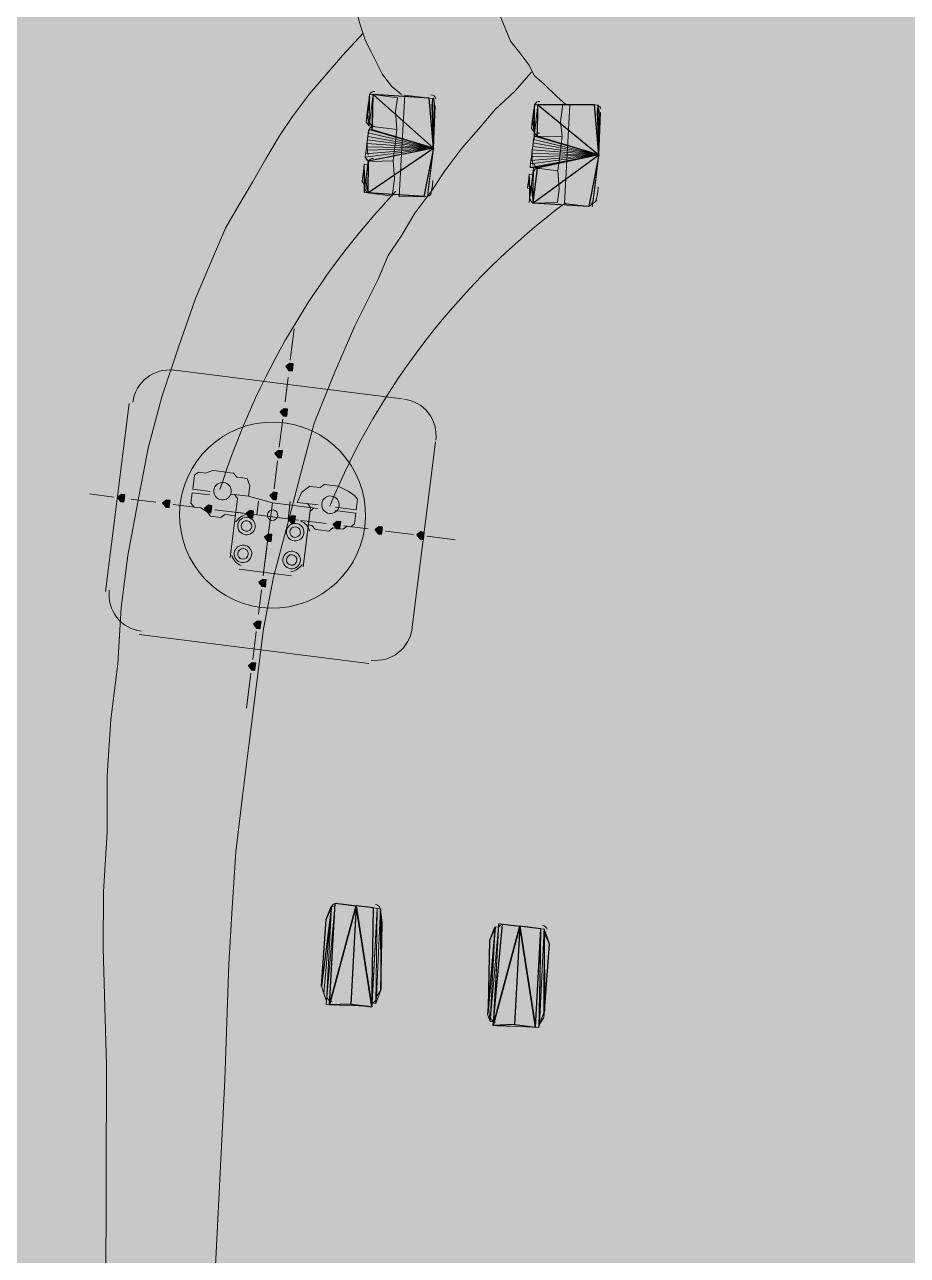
# Model space of a CAD drawing. Header units: metres. Extents: x -4 to 509425, y 7549 to 4732445.
# Drawn here: x 476042.566 to 476044.696, y 4719721.135 to 4719724.105 of the extents above; entities that cross this region are included whole.
import ezdxf

# ---------------------------------------------------------------- set-up
doc = ezdxf.new("R2010")
doc.units = ezdxf.units.M
doc.header["$LTSCALE"] = 0.01
doc.header["$MEASUREMENT"] = 0
doc.layers.get('0').update_dxf_attribs({"lineweight": 0})
doc.layers.add('_SUBESTACIÓN', color=1, linetype='Continuous')
doc.layers.add('SUBESTACION LA VID', color=253, linetype='Continuous')

# ---------------------------------------------------------------- blocks, each defined once
blk = doc.blocks.new('A$Cfff6051d')
at = {"layer": 'SUBESTACION LA VID', "transparency": 33554687}
h = blk.add_hatch(color=256, dxfattribs=at)
h.dxf.hatch_style = 2
h.paths.add_polyline_path([(476043.213, 4719723.278), (476043.2141, 4719723.2864), (476043.2057, 4719723.2874), (476043.1962, 4719723.2801), (476043.2036, 4719723.2706), (476043.212, 4719723.2696)])
h = blk.add_hatch(color=256, dxfattribs=at)
h.dxf.hatch_style = 2
h.paths.add_polyline_path([(476043.1994, 4719723.1688), (476043.2004, 4719723.1772), (476043.192, 4719723.1782), (476043.1826, 4719723.1709), (476043.1899, 4719723.1614), (476043.1983, 4719723.1604)])
h = blk.add_hatch(color=256, dxfattribs=at)
h.dxf.hatch_style = 2
h.paths.add_polyline_path([(476043.1867, 4719723.068), (476043.1878, 4719723.0764), (476043.1794, 4719723.0774), (476043.1699, 4719723.0701), (476043.1773, 4719723.0606), (476043.1857, 4719723.0596)])
h = blk.add_hatch(color=256, dxfattribs=at)
h.dxf.hatch_style = 2
h.paths.add_polyline_path([(476042.8065, 4719722.962), (476042.8076, 4719722.9704), (476042.7992, 4719722.9715), (476042.7897, 4719722.9641), (476042.7971, 4719722.9547), (476042.8055, 4719722.9536)])
h = blk.add_hatch(color=256, dxfattribs=at)
h.dxf.hatch_style = 2
h.paths.add_polyline_path([(476043.1741, 4719722.9672), (476043.1751, 4719722.9756), (476043.1667, 4719722.9766), (476043.1573, 4719722.9693), (476043.1646, 4719722.9598), (476043.173, 4719722.9588)])
h = blk.add_hatch(color=256, dxfattribs=at)
h.dxf.hatch_style = 2
h.paths.add_polyline_path([(476042.9158, 4719722.9484), (476042.9168, 4719722.9568), (476042.9084, 4719722.9578), (476042.8989, 4719722.9505), (476042.9063, 4719722.941), (476042.9147, 4719722.9399)])
h = blk.add_hatch(color=256, dxfattribs=at)
h.dxf.hatch_style = 2
h.paths.add_polyline_path([(476043.0166, 4719722.9357), (476043.0176, 4719722.9441), (476043.0092, 4719722.9452), (476042.9998, 4719722.9378), (476043.0071, 4719722.9284), (476043.0155, 4719722.9273)])
h = blk.add_hatch(color=256, dxfattribs=at)
h.dxf.hatch_style = 2
h.paths.add_polyline_path([(476043.1174, 4719722.9231), (476043.1184, 4719722.9315), (476043.11, 4719722.9325), (476043.1006, 4719722.9252), (476043.1079, 4719722.9157), (476043.1163, 4719722.9147)])
h = blk.add_hatch(color=256, dxfattribs=at)
h.dxf.hatch_style = 2
h.paths.add_polyline_path([(476043.2182, 4719722.9104), (476043.2192, 4719722.9188), (476043.2108, 4719722.9199), (476043.2014, 4719722.9125), (476043.2087, 4719722.9031), (476043.2171, 4719722.902)])
h = blk.add_hatch(color=256, dxfattribs=at)
h.dxf.hatch_style = 2
h.paths.add_polyline_path([(476043.3274, 4719722.8967), (476043.3284, 4719722.9051), (476043.32, 4719722.9062), (476043.3106, 4719722.8989), (476043.3179, 4719722.8894), (476043.3263, 4719722.8883)])
h = blk.add_hatch(color=256, dxfattribs=at)
h.dxf.hatch_style = 2
h.paths.add_polyline_path([(476043.4282, 4719722.8841), (476043.4292, 4719722.8925), (476043.4208, 4719722.8936), (476043.4114, 4719722.8862), (476043.4187, 4719722.8768), (476043.4271, 4719722.8757)])
h = blk.add_hatch(color=256, dxfattribs=at)
h.dxf.hatch_style = 2
h.paths.add_polyline_path([(476043.529, 4719722.8715), (476043.53, 4719722.8799), (476043.5216, 4719722.8809), (476043.5122, 4719722.8736), (476043.5195, 4719722.8641), (476043.5279, 4719722.8631)])
h = blk.add_hatch(color=256, dxfattribs=at)
h.dxf.hatch_style = 2
h.paths.add_polyline_path([(476043.1614, 4719722.8664), (476043.1625, 4719722.8748), (476043.1541, 4719722.8758), (476043.1446, 4719722.8685), (476043.152, 4719722.859), (476043.1604, 4719722.858)])
h = blk.add_hatch(color=256, dxfattribs=at)
h.dxf.hatch_style = 2
h.paths.add_polyline_path([(476043.1477, 4719722.7572), (476043.1488, 4719722.7656), (476043.1404, 4719722.7666), (476043.1309, 4719722.7593), (476043.1383, 4719722.7498), (476043.1467, 4719722.7487)])
h = blk.add_hatch(color=256, dxfattribs=at)
h.dxf.hatch_style = 2
h.paths.add_polyline_path([(476043.1351, 4719722.6563), (476043.1362, 4719722.6647), (476043.1278, 4719722.6658), (476043.1183, 4719722.6585), (476043.1257, 4719722.649), (476043.1341, 4719722.6479)])
h = blk.add_hatch(color=256, dxfattribs=at)
h.dxf.hatch_style = 2
h.paths.add_polyline_path([(476043.1225, 4719722.5555), (476043.1235, 4719722.5639), (476043.1151, 4719722.565), (476043.1057, 4719722.5576), (476043.113, 4719722.5482), (476043.1214, 4719722.5471)])
at = {"layer": 'SUBESTACION LA VID', "lineweight": 0}
for p, q in [((476043.3981, 4719723.9374), (476043.397, 4719723.8607)), ((476043.397, 4719723.929), (476043.397, 4719723.8607)), ((476043.5524, 4719723.8071), (476043.3939, 4719723.8355)), ((476043.5524, 4719723.8071), (476043.3939, 4719723.8355)), ((476043.5524, 4719723.8071), (476043.3949, 4719723.8439)), ((476043.5524, 4719723.8071), (476043.3949, 4719723.8439)), ((476043.5524, 4719723.8071), (476043.3949, 4719723.8439)), ((476043.5524, 4719723.8071), (476043.396, 4719723.8523)), ((476043.5524, 4719723.8071), (476043.396, 4719723.8523)), ((476043.5524, 4719723.8071), (476043.396, 4719723.8523)), ((476043.5524, 4719723.8071), (476043.396, 4719723.8523)), ((476043.5524, 4719723.8071), (476043.396, 4719723.8523)), ((476043.5524, 4719723.8071), (476043.4044, 4719723.8513)), ((476043.5524, 4719723.8071), (476043.3875, 4719723.7851)), ((476043.5524, 4719723.8071), (476043.3875, 4719723.7851)), ((476043.5524, 4719723.8071), (476043.3875, 4719723.7851)), ((476043.5524, 4719723.8071), (476043.3875, 4719723.7851)), ((476043.5524, 4719723.8071), (476043.3886, 4719723.7935)), ((476043.5524, 4719723.8071), (476043.3886, 4719723.7935)), ((476043.5524, 4719723.8071), (476043.3896, 4719723.8019)), ((476043.5524, 4719723.8071), (476043.3896, 4719723.8019)), ((476043.3907, 4719723.8103), (476043.3918, 4719723.8187)), ((476043.3907, 4719723.8103), (476043.5524, 4719723.8071)), ((476043.3907, 4719723.8103), (476043.5524, 4719723.8071)), ((476043.3918, 4719723.8187), (476043.5524, 4719723.8071)), ((476043.3918, 4719723.8187), (476043.3918, 4719723.8187)), ((476043.5524, 4719723.8071), (476043.3928, 4719723.8271)), ((476043.3928, 4719723.8271), (476043.5524, 4719723.8071)), ((476043.7908, 4719723.8028), (476043.7897, 4719723.7944)), ((476043.9514, 4719723.7912), (476043.7908, 4719723.8028)), ((476043.7908, 4719723.8028), (476043.9514, 4719723.7912)), ((476043.7908, 4719723.8028), (476043.9514, 4719723.7912)), ((476043.9514, 4719723.7912), (476043.7918, 4719723.8112)), ((476043.9514, 4719723.7912), (476043.7929, 4719723.8196)), ((476043.9514, 4719723.7912), (476043.7929, 4719723.8196)), ((476043.9514, 4719723.7912), (476043.7939, 4719723.828)), ((476043.9514, 4719723.7912), (476043.7939, 4719723.828)), ((476043.9514, 4719723.7912), (476043.7939, 4719723.828)), ((476043.9514, 4719723.7912), (476043.7939, 4719723.828)), ((476043.9514, 4719723.7912), (476043.7855, 4719723.7608)), ((476043.9514, 4719723.7912), (476043.7855, 4719723.7608)), ((476043.9514, 4719723.7912), (476043.7866, 4719723.7692)), ((476043.9514, 4719723.7912), (476043.7866, 4719723.7692)), ((476043.9514, 4719723.7912), (476043.7876, 4719723.7776)), ((476043.9514, 4719723.7912), (476043.7876, 4719723.7776)), ((476043.7887, 4719723.786), (476043.7897, 4719723.7944)), ((476043.9514, 4719723.7912), (476043.7887, 4719723.786)), ((476043.7887, 4719723.786), (476043.9514, 4719723.7912)), ((476043.7897, 4719723.7944), (476043.9514, 4719723.7912)), ((476043.9514, 4719723.7912), (476043.7939, 4719723.7598)), ((476043.9514, 4719723.7912), (476043.7939, 4719723.7598)), ((476043.9514, 4719723.7912), (476043.7939, 4719723.7598)), ((476043.9514, 4719723.7912), (476043.7939, 4719723.7598)), ((476043.3812, 4719723.7347), (476043.3823, 4719723.7431)), ((476043.7844, 4719723.6841), (476043.7929, 4719723.7514)), ((476043.306, 4719721.9779), (476043.2934, 4719721.9454)), ((476043.3659, 4719721.979), (476043.3017, 4719721.7396)), ((476043.3659, 4719721.979), (476043.4036, 4719721.7353)), ((476043.4247, 4719721.9716), (476043.4289, 4719721.9369)), ((476043.7008, 4719721.9284), (476043.6882, 4719721.8959)), ((476043.7607, 4719721.9295), (476043.6966, 4719721.6901)), ((476043.7607, 4719721.9295), (476043.7984, 4719721.6858)), ((476043.8195, 4719721.9221), (476043.8321, 4719721.8864))]:
    blk.add_line(p, q, dxfattribs=at)
at = {"layer": 'SUBESTACION LA VID', "lineweight": 15}
for p, q in [((476043.2068, 4719723.2958), (476043.2162, 4719723.3714)), ((476042.9222, 4719723.2718), (476043.4766, 4719723.2023)), ((476043.1941, 4719723.195), (476043.2015, 4719723.2538)), ((476042.8182, 4719723.191), (476042.7613, 4719722.7373)), ((476043.1804, 4719723.0858), (476043.1888, 4719723.153)), ((476043.5574, 4719723.0983), (476043.5005, 4719722.6447)), ((476043.1678, 4719722.985), (476043.1762, 4719723.0522)), ((476042.7225, 4719722.9726), (476042.7813, 4719722.9652)), ((476043.1058, 4719722.9672), (476043.0638, 4719722.9724)), ((476042.8233, 4719722.9599), (476042.8821, 4719722.9526)), ((476042.9242, 4719722.9473), (476042.983, 4719722.9399)), ((476043.1636, 4719722.9514), (476043.1058, 4719722.9672)), ((476043.13, 4719722.9556), (476043.1258, 4719722.922)), ((476043.1551, 4719722.8842), (476043.1636, 4719722.9514)), ((476043.1636, 4719722.9514), (476043.2728, 4719722.9377)), ((476043.2066, 4719722.9545), (476043.2014, 4719722.9125)), ((476043.025, 4719722.9347), (476043.0922, 4719722.9262)), ((476043.0754, 4719722.9283), (476043.2266, 4719722.9094)), ((476043.1258, 4719722.922), (476043.193, 4719722.9136)), ((476043.1594, 4719722.9178), (476043.1415, 4719722.775)), ((476043.235, 4719722.9083), (476043.2938, 4719722.901)), ((476043.3358, 4719722.8957), (476043.3946, 4719722.8883)), ((476043.4366, 4719722.8831), (476043.5038, 4719722.8746)), ((476043.5374, 4719722.8704), (476043.6046, 4719722.862)), ((476043.1425, 4719722.7834), (476043.1499, 4719722.8422)), ((476043.0837, 4719722.7908), (476043.2097, 4719722.775)), ((476043.1299, 4719722.6826), (476043.1372, 4719722.7414)), ((476042.8421, 4719722.6334), (476043.3965, 4719722.5638)), ((476043.1162, 4719722.5734), (476043.1246, 4719722.6406)), ((476043.1014, 4719722.4558), (476043.112, 4719722.5398)), ((476043.4079, 4719721.9737), (476043.3155, 4719721.9853)), ((476043.3532, 4719721.7416), (476043.3659, 4719721.979)), ((476043.8111, 4719721.9231), (476043.7187, 4719721.9347)), ((476043.748, 4719721.6921), (476043.7607, 4719721.9295)), ((476043.3017, 4719721.7396), (476043.3952, 4719721.7364)), ((476043.705, 4719721.689), (476043.7984, 4719721.6858))]:
    blk.add_line(p, q, dxfattribs=at)
for points in [[(476043.3187, 4719725.0053), (476043.3271, 4719724.936), (476043.3354, 4719724.8667), (476043.3354, 4719724.7985), (476043.3343, 4719724.7218), (476043.3248, 4719724.5779), (476043.3237, 4719724.433), (476043.3321, 4719724.3637), (476043.3321, 4719724.2955), (476043.3404, 4719724.2262), (476043.3583, 4719724.1642), (476043.3761, 4719724.1022), (476043.3887, 4719724.0665), (476043.4023, 4719724.0392), (476043.416, 4719724.0119), (476043.4296, 4719723.9846), (476043.4517, 4719723.9562), (476043.4748, 4719723.9363)], [(476043.5287, 4719724.979), (476043.5465, 4719724.917), (476043.5633, 4719724.8467), (476043.579, 4719724.7679), (476043.5874, 4719724.6986), (476043.6115, 4719724.5505), (476043.6356, 4719724.4025), (476043.6429, 4719724.3248), (476043.6681, 4719724.2533), (476043.6859, 4719724.1914), (476043.7121, 4719724.1284), (476043.7384, 4719724.0653), (476043.7604, 4719724.037), (476043.7825, 4719724.0086), (476043.7961, 4719723.9813), (476043.8192, 4719723.9614), (476043.8496, 4719723.9319), (476043.8727, 4719723.912)], [(476042.7617, 4719721.0393), (476042.763, 4719721.5938), (476042.7557, 4719721.8763), (476042.7558, 4719722.0128), (476042.7653, 4719722.1566), (476042.7653, 4719722.2931), (476042.7738, 4719722.4286), (476042.7906, 4719722.563), (476042.7991, 4719722.6985), (476042.8149, 4719722.8245), (476042.8401, 4719722.9578), (476042.8643, 4719723.0828), (476042.8969, 4719723.2067), (476042.9379, 4719723.3295), (476042.9779, 4719723.444), (476043.0262, 4719723.5574), (476043.0504, 4719723.6141), (476043.083, 4719723.6697), (476043.1155, 4719723.7253), (476043.1481, 4719723.781), (476043.1807, 4719723.8366), (476043.2122, 4719723.8839), (476043.2532, 4719723.9385), (476043.2931, 4719723.9847), (476043.333, 4719724.0308), (476043.3824, 4719724.0844)], [(476043.0211, 4719720.9983), (476043.0486, 4719721.558), (476043.0582, 4719721.8384), (476043.0666, 4719721.9738), (476043.0751, 4719722.1093), (476043.0919, 4719722.2437), (476043.1088, 4719722.3781), (476043.1256, 4719722.5125), (476043.1425, 4719722.6469), (476043.1667, 4719722.7718), (476043.1993, 4719722.8957), (476043.2318, 4719723.0196), (476043.2644, 4719723.1435), (476043.3138, 4719723.2653), (476043.3622, 4719723.3787), (476043.4189, 4719723.4911), (476043.4431, 4719723.5478), (476043.4746, 4719723.595), (476043.5072, 4719723.6506), (476043.5482, 4719723.7052), (476043.5797, 4719723.7525), (476043.6207, 4719723.8071), (476043.6606, 4719723.8533), (476043.7005, 4719723.8994), (476043.7488, 4719723.9446), (476043.7888, 4719723.9908)], [(476043.4065, 4719723.9363), (476043.542, 4719723.9279), (476043.5504, 4719723.9268), (476043.5493, 4719723.9184), (476043.5483, 4719723.91), (476043.5567, 4719723.9089), (476043.5556, 4719723.9005), (476043.5545, 4719723.8921), (476043.5524, 4719723.8071), (476043.3918, 4719723.8187), (476043.3928, 4719723.8271), (476043.3939, 4719723.8355), (476043.3949, 4719723.8439), (476043.396, 4719723.8523), (476043.4044, 4719723.8513), (476043.4054, 4719723.8597), (476043.397, 4719723.8607), (476043.3897, 4719723.8702), (476043.3907, 4719723.8786), (476043.3918, 4719723.887), (476043.3928, 4719723.8954), (476043.3939, 4719723.9038), (476043.3949, 4719723.9122), (476043.396, 4719723.9206), (476043.397, 4719723.929), (476043.3981, 4719723.9374), (476043.4065, 4719723.9363)], [(476043.4054, 4719723.8597), (476043.4642, 4719723.8523), (476043.4611, 4719723.8953), (476043.4653, 4719723.9289), (476043.4065, 4719723.9363)], [(476043.5293, 4719723.6905), (476043.4694, 4719723.6895), (476043.4758, 4719723.8082), (476043.4832, 4719723.9352), (476043.542, 4719723.9279)], [(476043.5545, 4719723.8921), (476043.5524, 4719723.8071), (476043.5429, 4719723.7315)], [(476043.8045, 4719723.912), (476043.941, 4719723.912), (476043.9494, 4719723.9109), (476043.9483, 4719723.9025), (476043.9473, 4719723.8941), (476043.9557, 4719723.8931), (476043.9546, 4719723.8847), (476043.9536, 4719723.8763), (476043.9525, 4719723.8679), (476043.9514, 4719723.7912), (476043.7897, 4719723.7944), (476043.7908, 4719723.8028), (476043.7918, 4719723.8112), (476043.7929, 4719723.8196), (476043.7939, 4719723.828), (476043.795, 4719723.8364), (476043.8034, 4719723.8354), (476043.795, 4719723.8364), (476043.796, 4719723.8448), (476043.7887, 4719723.8543), (476043.7898, 4719723.8627), (476043.7908, 4719723.8711), (476043.7919, 4719723.8795), (476043.7929, 4719723.8879), (476043.794, 4719723.8963), (476043.795, 4719723.9047), (476043.7961, 4719723.9131), (476043.8045, 4719723.912)], [(476043.8034, 4719723.8354), (476043.8632, 4719723.8364), (476043.8591, 4719723.871), (476043.8643, 4719723.913), (476043.8045, 4719723.912)], [(476043.9272, 4719723.6662), (476043.8684, 4719723.6736), (476043.8748, 4719723.7923), (476043.8811, 4719723.9109), (476043.941, 4719723.912)], [(476043.9525, 4719723.8679), (476043.9514, 4719723.7912), (476043.9409, 4719723.7072)], [(476043.4033, 4719723.7746), (476043.4547, 4719723.7767), (476043.459, 4719723.8103), (476043.4642, 4719723.8523), (476043.4054, 4719723.8597)], [(476043.8023, 4719723.7587), (476043.8527, 4719723.7524), (476043.858, 4719723.7944), (476043.8632, 4719723.8364), (476043.8034, 4719723.8354)], [(476043.3938, 4719723.699), (476043.5293, 4719723.6905), (476043.5377, 4719723.6895), (476043.5387, 4719723.6979), (476043.5398, 4719723.7063), (476043.5408, 4719723.7147), (476043.5419, 4719723.7231), (476043.5524, 4719723.8071), (476043.3918, 4719723.8187), (476043.3907, 4719723.8103), (476043.3896, 4719723.8019), (476043.3886, 4719723.7935), (476043.3875, 4719723.7851), (476043.3949, 4719723.7756), (476043.3938, 4719723.7672), (476043.3854, 4719723.7683), (476043.3844, 4719723.7599), (476043.3833, 4719723.7515), (476043.3823, 4719723.7431), (476043.3812, 4719723.7347), (476043.3802, 4719723.7263), (476043.3875, 4719723.7168), (476043.3865, 4719723.7084), (476043.3854, 4719723.7), (476043.3938, 4719723.699)], [(476043.3938, 4719723.699), (476043.4526, 4719723.6916), (476043.4579, 4719723.7336), (476043.4547, 4719723.7767), (476043.4033, 4719723.7746)], [(476043.7918, 4719723.6747), (476043.9272, 4719723.6662), (476043.9367, 4719723.6736), (476043.9378, 4719723.682), (476043.9388, 4719723.6904), (476043.9399, 4719723.6988), (476043.9409, 4719723.7072), (476043.9514, 4719723.7912), (476043.7897, 4719723.7944), (476043.7887, 4719723.786), (476043.7876, 4719723.7776), (476043.7866, 4719723.7692), (476043.7855, 4719723.7608), (476043.7939, 4719723.7598), (476043.8023, 4719723.7587), (476043.7939, 4719723.7598), (476043.7929, 4719723.7514), (476043.7918, 4719723.743), (476043.7834, 4719723.744), (476043.7824, 4719723.7356), (476043.7813, 4719723.7272), (476043.7802, 4719723.7188), (476043.7792, 4719723.7104), (476043.7876, 4719723.7093), (476043.7865, 4719723.7009), (476043.7855, 4719723.6925), (476043.7844, 4719723.6841), (476043.7918, 4719723.6747)], [(476043.7918, 4719723.6747), (476043.8516, 4719723.6757), (476043.8559, 4719723.7093), (476043.8527, 4719723.7524), (476043.8023, 4719723.7587)], [(476043.0134, 4719722.9788), (476042.9714, 4719722.984), (476042.9756, 4719723.0176), (476042.9851, 4719723.025), (476043.0019, 4719723.0229), (476043.0197, 4719723.0292), (476043.0281, 4719723.0281), (476043.0533, 4719723.025), (476043.0617, 4719723.0239), (476043.0701, 4719723.0228), (476043.0775, 4719723.0134), (476043.0859, 4719723.0123), (476043.1027, 4719723.0102), (476043.109, 4719722.9924), (476043.1058, 4719722.9672), (476043.0638, 4719722.9724)], [(476043.0124, 4719722.9704), (476042.9704, 4719722.9756), (476042.9672, 4719722.9504), (476042.9746, 4719722.941), (476042.9914, 4719722.9389), (476043.0071, 4719722.9284), (476043.0144, 4719722.9189), (476043.0396, 4719722.9158), (476043.0491, 4719722.9231), (476043.0575, 4719722.922), (476043.0659, 4719722.921), (476043.0743, 4719722.9199)], [(476043.0722, 4719722.9714), (476043.0796, 4719722.9619), (476043.0617, 4719722.8191)], [(476043.3158, 4719722.9409), (476043.3662, 4719722.9345), (476043.3694, 4719722.9597), (476043.362, 4719722.9692), (476043.3463, 4719722.9797), (476043.3221, 4719722.9913), (476043.2885, 4719722.9955), (476043.2791, 4719722.9881), (476043.2623, 4719722.9902), (476043.2539, 4719722.9913), (476043.2444, 4719722.9839), (476043.235, 4719722.9766), (476043.2234, 4719722.9524), (476043.2738, 4719722.9461)], [(476043.2486, 4719722.9493), (476043.256, 4719722.9398), (476043.2381, 4719722.797)], [(476043.2644, 4719722.9388), (476043.2549, 4719722.9314), (476043.2381, 4719722.797)], [(476043.3148, 4719722.9325), (476043.3652, 4719722.9261), (476043.362, 4719722.9009), (476043.3526, 4719722.8936), (476043.3442, 4719722.8946), (476043.3347, 4719722.8873), (476043.3095, 4719722.8905), (476043.3001, 4719722.8831), (476043.2749, 4719722.8863), (476043.2665, 4719722.8873), (476043.2591, 4719722.8968), (476043.2507, 4719722.8978)], [(476043.3532, 4719721.7416), (476043.3017, 4719721.7396), (476043.2933, 4719721.7406), (476043.2944, 4719721.749), (476043.2881, 4719721.7669), (476043.2818, 4719721.7847), (476043.2934, 4719721.9454), (476043.305, 4719721.9695), (476043.306, 4719721.9779), (476043.3144, 4719721.9769), (476043.3155, 4719721.9853), (476043.3659, 4719721.979), (476043.3532, 4719721.7416)], [(476043.305, 4719721.9695), (476043.2934, 4719721.9454), (476043.2818, 4719721.7847), (476043.2944, 4719721.749)], [(476043.3532, 4719721.7416), (476043.3952, 4719721.7364), (476043.4036, 4719721.7353), (476043.4047, 4719721.7437), (476043.4131, 4719721.7427), (476043.4152, 4719721.7595), (476043.4257, 4719721.7752), (476043.4289, 4719721.9369), (476043.4236, 4719721.9632), (476043.4247, 4719721.9716), (476043.4163, 4719721.9726), (476043.4079, 4719721.9737), (476043.3659, 4719721.979), (476043.3532, 4719721.7416)], [(476043.4131, 4719721.7427), (476043.4257, 4719721.7752), (476043.4289, 4719721.9369), (476043.4236, 4719721.9632)], [(476043.748, 4719721.6921), (476043.705, 4719721.689), (476043.6966, 4719721.6901), (476043.6976, 4719721.6985), (476043.6892, 4719721.6995), (476043.6829, 4719721.7174), (476043.685, 4719721.7342), (476043.6882, 4719721.8959), (476043.6998, 4719721.92), (476043.7008, 4719721.9284), (476043.7092, 4719721.9274), (476043.7103, 4719721.9358), (476043.7187, 4719721.9347), (476043.7607, 4719721.9295), (476043.748, 4719721.6921)], [(476043.6998, 4719721.92), (476043.6882, 4719721.8959), (476043.685, 4719721.7342), (476043.6892, 4719721.6995)], [(476043.748, 4719721.6921), (476043.7984, 4719721.6858), (476043.8068, 4719721.6848), (476043.8079, 4719721.6932), (476043.8184, 4719721.7089), (476043.8205, 4719721.7257), (476043.8321, 4719721.8864), (476043.8184, 4719721.9137), (476043.8195, 4719721.9221), (476043.8111, 4719721.9231), (476043.7607, 4719721.9295), (476043.748, 4719721.6921)], [(476043.8079, 4719721.6932), (476043.8205, 4719721.7257), (476043.8321, 4719721.8864), (476043.8184, 4719721.9137)]]:
    blk.add_lwpolyline(points, dxfattribs=at)
at = {"layer": 'SUBESTACION LA VID', "lineweight": 0}
for points in [[(476043.396, 4719723.9206), (476043.3897, 4719723.8702), (476043.396, 4719723.9206), (476043.3897, 4719723.8702)], [(476043.3897, 4719723.8702), (476043.396, 4719723.9206), (476043.3907, 4719723.8786), (476043.3949, 4719723.9122)], [(476043.397, 4719723.929), (476043.397, 4719723.8607), (476043.396, 4719723.9206)], [(476043.3981, 4719723.9374), (476043.397, 4719723.8607), (476043.3981, 4719723.9374), (476043.397, 4719723.8607), (476043.3981, 4719723.9374)], [(476043.4065, 4719723.9363), (476043.4054, 4719723.8597), (476043.4065, 4719723.9363), (476043.397, 4719723.8607), (476043.4065, 4719723.9363)], [(476043.4065, 4719723.9363), (476043.397, 4719723.8607), (476043.4065, 4719723.9363)], [(476043.397, 4719723.929), (476043.397, 4719723.8607), (476043.397, 4719723.929)], [(476043.397, 4719723.929), (476043.397, 4719723.8607), (476043.397, 4719723.929), (476043.397, 4719723.8607)], [(476043.4044, 4719723.8513), (476043.4065, 4719723.9363), (476043.4054, 4719723.8597)], [(476043.5524, 4719723.8071), (476043.5504, 4719723.9268), (476043.5524, 4719723.8071), (476043.5504, 4719723.9268), (476043.5524, 4719723.8071), (476043.542, 4719723.9279), (476043.5524, 4719723.8071)], [(476043.3949, 4719723.9122), (476043.3907, 4719723.8786), (476043.3949, 4719723.9122), (476043.3907, 4719723.8786)], [(476043.3907, 4719723.8786), (476043.3949, 4719723.9122), (476043.3918, 4719723.887)], [(476043.3939, 4719723.9038), (476043.3918, 4719723.887), (476043.3939, 4719723.9038)], [(476043.3918, 4719723.887), (476043.3939, 4719723.9038), (476043.3928, 4719723.8954)], [(476043.3939, 4719723.9038), (476043.3928, 4719723.8954), (476043.3939, 4719723.9038)], [(476043.5483, 4719723.91), (476043.5524, 4719723.8071), (476043.5493, 4719723.9184), (476043.5524, 4719723.8071), (476043.5493, 4719723.9184)], [(476043.5524, 4719723.8071), (476043.5556, 4719723.9005), (476043.5524, 4719723.8071), (476043.5556, 4719723.9005), (476043.5524, 4719723.8071), (476043.5567, 4719723.9089)], [(476043.5524, 4719723.8071), (476043.5545, 4719723.8921), (476043.5524, 4719723.8071), (476043.5545, 4719723.8921)], [(476043.796, 4719723.8448), (476043.795, 4719723.9047), (476043.7887, 4719723.8543), (476043.795, 4719723.9047)], [(476043.794, 4719723.8963), (476043.7887, 4719723.8543), (476043.794, 4719723.8963), (476043.7887, 4719723.8543)], [(476043.7887, 4719723.8543), (476043.794, 4719723.8963), (476043.7898, 4719723.8627), (476043.794, 4719723.8963)], [(476043.7961, 4719723.9131), (476043.795, 4719723.8364), (476043.7961, 4719723.9131), (476043.795, 4719723.8364), (476043.7961, 4719723.9131)], [(476043.9514, 4719723.7912), (476043.795, 4719723.8364), (476043.7961, 4719723.9131)], [(476043.795, 4719723.8364), (476043.7961, 4719723.9131), (476043.796, 4719723.8448)], [(476043.7961, 4719723.9131), (476043.796, 4719723.8448), (476043.795, 4719723.9047)], [(476043.8045, 4719723.912), (476043.795, 4719723.8364), (476043.8045, 4719723.912), (476043.795, 4719723.8364), (476043.9514, 4719723.7912)], [(476043.7961, 4719723.9131), (476043.796, 4719723.8448), (476043.7961, 4719723.9131), (476043.796, 4719723.8448)], [(476043.8045, 4719723.912), (476043.8034, 4719723.8354), (476043.8045, 4719723.912)], [(476043.9514, 4719723.7912), (476043.8034, 4719723.8354), (476043.8045, 4719723.912), (476043.8034, 4719723.8354), (476043.8045, 4719723.912), (476043.8034, 4719723.8354), (476043.9514, 4719723.7912)], [(476043.9494, 4719723.9109), (476043.9514, 4719723.7912), (476043.941, 4719723.912), (476043.9514, 4719723.7912)], [(476043.9557, 4719723.8931), (476043.9514, 4719723.7912), (476043.9473, 4719723.8941)], [(476043.9514, 4719723.7912), (476043.9483, 4719723.9025), (476043.9514, 4719723.7912), (476043.9483, 4719723.9025), (476043.9514, 4719723.7912), (476043.9483, 4719723.9025)], [(476043.7929, 4719723.8879), (476043.7898, 4719723.8627), (476043.7929, 4719723.8879)], [(476043.7898, 4719723.8627), (476043.7929, 4719723.8879), (476043.7908, 4719723.8711)], [(476043.7919, 4719723.8795), (476043.7908, 4719723.8711), (476043.7919, 4719723.8795)], [(476043.7919, 4719723.8795), (476043.7908, 4719723.8711), (476043.7919, 4719723.8795)], [(476043.9525, 4719723.8679), (476043.9514, 4719723.7912), (476043.9536, 4719723.8763), (476043.9514, 4719723.7912), (476043.9536, 4719723.8763), (476043.9514, 4719723.7912), (476043.9546, 4719723.8847), (476043.9514, 4719723.7912), (476043.9546, 4719723.8847)], [(476043.5524, 4719723.8071), (476043.3949, 4719723.7756), (476043.3854, 4719723.7)], [(476043.5524, 4719723.8071), (476043.3949, 4719723.7756), (476043.3938, 4719723.699), (476043.3949, 4719723.7756), (476043.3938, 4719723.699), (476043.3949, 4719723.7756), (476043.5524, 4719723.8071)], [(476043.3938, 4719723.699), (476043.3949, 4719723.7756), (476043.3938, 4719723.699), (476043.3949, 4719723.7756), (476043.5524, 4719723.8071)], [(476043.5524, 4719723.8071), (476043.5387, 4719723.6979), (476043.5524, 4719723.8071), (476043.5377, 4719723.6895), (476043.5524, 4719723.8071), (476043.5377, 4719723.6895), (476043.5524, 4719723.8071), (476043.5293, 4719723.6905), (476043.5524, 4719723.8071)], [(476043.5524, 4719723.8071), (476043.5408, 4719723.7147), (476043.5524, 4719723.8071), (476043.5408, 4719723.7147), (476043.5524, 4719723.8071), (476043.5398, 4719723.7063), (476043.5524, 4719723.8071), (476043.5398, 4719723.7063)], [(476043.5524, 4719723.8071), (476043.5419, 4719723.7231), (476043.5524, 4719723.8071), (476043.5419, 4719723.7231)], [(476043.3854, 4719723.7), (476043.3949, 4719723.7756), (476043.3854, 4719723.7), (476043.3949, 4719723.7756), (476043.3854, 4719723.7)], [(476043.3938, 4719723.699), (476043.3949, 4719723.7756), (476043.3938, 4719723.699)], [(476043.8023, 4719723.7587), (476043.7918, 4719723.6747), (476043.7939, 4719723.7598), (476043.9514, 4719723.7912)], [(476043.9356, 4719723.6652), (476043.9514, 4719723.7912), (476043.9272, 4719723.6662)], [(476043.9514, 4719723.7912), (476043.9378, 4719723.682), (476043.9514, 4719723.7912), (476043.9367, 4719723.6736), (476043.9514, 4719723.7912), (476043.9367, 4719723.6736), (476043.9514, 4719723.7912), (476043.9367, 4719723.6736)], [(476043.9514, 4719723.7912), (476043.9409, 4719723.7072), (476043.9514, 4719723.7912), (476043.9399, 4719723.6988), (476043.9514, 4719723.7912), (476043.9399, 4719723.6988), (476043.9514, 4719723.7912), (476043.9388, 4719723.6904), (476043.9514, 4719723.7912), (476043.9388, 4719723.6904)], [(476043.3802, 4719723.7263), (476043.3833, 4719723.7515), (476043.3802, 4719723.7263)], [(476043.3833, 4719723.7515), (476043.3802, 4719723.7263), (476043.3823, 4719723.7431)], [(476043.3802, 4719723.7263), (476043.3823, 4719723.7431), (476043.3802, 4719723.7263)], [(476043.3875, 4719723.7168), (476043.3833, 4719723.7515), (476043.3875, 4719723.7168), (476043.3833, 4719723.7515)], [(476043.3854, 4719723.7683), (476043.3865, 4719723.7084), (476043.3844, 4719723.7599), (476043.3865, 4719723.7084)], [(476043.3875, 4719723.7168), (476043.3844, 4719723.7599), (476043.3875, 4719723.7168), (476043.3844, 4719723.7599)], [(476043.3938, 4719723.7672), (476043.3854, 4719723.7), (476043.3854, 4719723.7683), (476043.3854, 4719723.7)], [(476043.3854, 4719723.7), (476043.3854, 4719723.7683), (476043.3865, 4719723.7084)], [(476043.3854, 4719723.7), (476043.3938, 4719723.7672), (476043.3854, 4719723.7)], [(476043.7834, 4719723.744), (476043.7855, 4719723.6925), (476043.7824, 4719723.7356), (476043.7865, 4719723.7009)], [(476043.7918, 4719723.6747), (476043.7929, 4719723.7514), (476043.7918, 4719723.6747), (476043.7929, 4719723.7514), (476043.7834, 4719723.6757)], [(476043.7844, 4719723.6841), (476043.7834, 4719723.744), (476043.7844, 4719723.6841), (476043.7834, 4719723.744)], [(476043.7844, 4719723.6841), (476043.7929, 4719723.7514), (476043.7844, 4719723.6841)], [(476043.7844, 4719723.6841), (476043.7929, 4719723.7514), (476043.7844, 4719723.6841), (476043.7929, 4719723.7514)], [(476043.7844, 4719723.6841), (476043.7918, 4719723.743), (476043.7844, 4719723.6841)], [(476043.7918, 4719723.6747), (476043.7939, 4719723.7598), (476043.7918, 4719723.6747), (476043.7939, 4719723.7598), (476043.7918, 4719723.6747)], [(476043.7918, 4719723.6747), (476043.7929, 4719723.7514), (476043.7918, 4719723.6747), (476043.7929, 4719723.7514)], [(476043.7813, 4719723.7272), (476043.7792, 4719723.7104), (476043.7802, 4719723.7188)], [(476043.7792, 4719723.7104), (476043.7802, 4719723.7188), (476043.7792, 4719723.7104)], [(476043.7824, 4719723.7356), (476043.7865, 4719723.7009), (476043.7813, 4719723.7272)], [(476043.7876, 4719723.7093), (476043.7813, 4719723.7272), (476043.7876, 4719723.7093)], [(476043.7865, 4719723.7009), (476043.7824, 4719723.7356), (476043.7865, 4719723.7009), (476043.7824, 4719723.7356)], [(476043.3144, 4719721.9769), (476043.2944, 4719721.749), (476043.3144, 4719721.9769), (476043.2944, 4719721.749), (476043.306, 4719721.9779), (476043.2944, 4719721.749), (476043.306, 4719721.9779), (476043.2944, 4719721.749), (476043.306, 4719721.9779), (476043.2944, 4719721.749), (476043.306, 4719721.9779), (476043.2881, 4719721.7669), (476043.306, 4719721.9779), (476043.2818, 4719721.7847)], [(476043.3155, 4719721.9853), (476043.3017, 4719721.7396), (476043.3155, 4719721.9853), (476043.2933, 4719721.7406), (476043.3144, 4719721.9769), (476043.2933, 4719721.7406)], [(476043.4079, 4719721.9737), (476043.4036, 4719721.7353), (476043.4079, 4719721.9737), (476043.4036, 4719721.7353), (476043.4163, 4719721.9726), (476043.4036, 4719721.7353)], [(476043.4163, 4719721.9726), (476043.4047, 4719721.7437), (476043.4163, 4719721.9726), (476043.4131, 4719721.7427), (476043.4163, 4719721.9726), (476043.4131, 4719721.7427), (476043.4163, 4719721.9726), (476043.4131, 4719721.7427), (476043.4163, 4719721.9726), (476043.4131, 4719721.7427), (476043.4163, 4719721.9726)], [(476043.4247, 4719721.9716), (476043.4152, 4719721.7595), (476043.4247, 4719721.9716), (476043.4257, 4719721.7752)], [(476043.7187, 4719721.9347), (476043.6966, 4719721.6901), (476043.7103, 4719721.9358), (476043.6966, 4719721.6901), (476043.7103, 4719721.9358)], [(476043.7008, 4719721.9284), (476043.6829, 4719721.7174), (476043.7008, 4719721.9284), (476043.685, 4719721.7342)], [(476043.7008, 4719721.9284), (476043.6892, 4719721.6995), (476043.7008, 4719721.9284), (476043.6892, 4719721.6995)], [(476043.7092, 4719721.9274), (476043.6976, 4719721.6985), (476043.7092, 4719721.9274), (476043.6892, 4719721.6995), (476043.7092, 4719721.9274), (476043.6892, 4719721.6995), (476043.7092, 4719721.9274), (476043.6892, 4719721.6995), (476043.7092, 4719721.9274)], [(476043.8111, 4719721.9231), (476043.7984, 4719721.6858), (476043.8111, 4719721.9231), (476043.8068, 4719721.6848), (476043.8111, 4719721.9231), (476043.8068, 4719721.6848)], [(476043.8111, 4719721.9231), (476043.8079, 4719721.6932), (476043.8111, 4719721.9231), (476043.8079, 4719721.6932), (476043.8111, 4719721.9231), (476043.8079, 4719721.6932), (476043.8195, 4719721.9221), (476043.8079, 4719721.6932), (476043.8195, 4719721.9221), (476043.8079, 4719721.6932), (476043.8195, 4719721.9221), (476043.8184, 4719721.7089), (476043.8195, 4719721.9221), (476043.8205, 4719721.7257)], [(476043.3532, 4719721.7416), (476043.3017, 4719721.7396), (476043.3532, 4719721.7416)], [(476043.3952, 4719721.7364), (476043.3532, 4719721.7416), (476043.4036, 4719721.7353)], [(476043.705, 4719721.689), (476043.748, 4719721.6921), (476043.6966, 4719721.6901)]]:
    blk.add_lwpolyline(points, dxfattribs=at)
at = {"layer": 'SUBESTACION LA VID'}
for points in [[(476043.213, 4719723.278), (476043.2141, 4719723.2864), (476043.2057, 4719723.2874), (476043.1962, 4719723.2801), (476043.2036, 4719723.2706), (476043.212, 4719723.2696)], [(476043.1994, 4719723.1688), (476043.2004, 4719723.1772), (476043.192, 4719723.1782), (476043.1826, 4719723.1709), (476043.1899, 4719723.1614), (476043.1983, 4719723.1604)], [(476043.1867, 4719723.068), (476043.1878, 4719723.0764), (476043.1794, 4719723.0774), (476043.1699, 4719723.0701), (476043.1773, 4719723.0606), (476043.1857, 4719723.0596)], [(476042.8065, 4719722.962), (476042.8076, 4719722.9704), (476042.7992, 4719722.9715), (476042.7897, 4719722.9641), (476042.7971, 4719722.9547), (476042.8055, 4719722.9536)], [(476043.1741, 4719722.9672), (476043.1751, 4719722.9756), (476043.1667, 4719722.9766), (476043.1573, 4719722.9693), (476043.1646, 4719722.9598), (476043.173, 4719722.9588)], [(476042.9158, 4719722.9484), (476042.9168, 4719722.9568), (476042.9084, 4719722.9578), (476042.8989, 4719722.9505), (476042.9063, 4719722.941), (476042.9147, 4719722.9399)], [(476043.0166, 4719722.9357), (476043.0176, 4719722.9441), (476043.0092, 4719722.9452), (476042.9998, 4719722.9378), (476043.0071, 4719722.9284), (476043.0155, 4719722.9273)], [(476043.1174, 4719722.9231), (476043.1184, 4719722.9315), (476043.11, 4719722.9325), (476043.1006, 4719722.9252), (476043.1079, 4719722.9157), (476043.1163, 4719722.9147)], [(476043.2182, 4719722.9104), (476043.2192, 4719722.9188), (476043.2108, 4719722.9199), (476043.2014, 4719722.9125), (476043.2087, 4719722.9031), (476043.2171, 4719722.902)], [(476043.3274, 4719722.8967), (476043.3284, 4719722.9051), (476043.32, 4719722.9062), (476043.3106, 4719722.8989), (476043.3179, 4719722.8894), (476043.3263, 4719722.8883)], [(476043.4282, 4719722.8841), (476043.4292, 4719722.8925), (476043.4208, 4719722.8936), (476043.4114, 4719722.8862), (476043.4187, 4719722.8768), (476043.4271, 4719722.8757)], [(476043.529, 4719722.8715), (476043.53, 4719722.8799), (476043.5216, 4719722.8809), (476043.5122, 4719722.8736), (476043.5195, 4719722.8641), (476043.5279, 4719722.8631)], [(476043.1614, 4719722.8664), (476043.1625, 4719722.8748), (476043.1541, 4719722.8758), (476043.1446, 4719722.8685), (476043.152, 4719722.859), (476043.1604, 4719722.858)], [(476043.1477, 4719722.7572), (476043.1488, 4719722.7656), (476043.1404, 4719722.7666), (476043.1309, 4719722.7593), (476043.1383, 4719722.7498), (476043.1467, 4719722.7487)], [(476043.1351, 4719722.6563), (476043.1362, 4719722.6647), (476043.1278, 4719722.6658), (476043.1183, 4719722.6585), (476043.1257, 4719722.649), (476043.1341, 4719722.6479)], [(476043.1225, 4719722.5555), (476043.1235, 4719722.5639), (476043.1151, 4719722.565), (476043.1057, 4719722.5576), (476043.113, 4719722.5482), (476043.1214, 4719722.5471)], [(476043.2934, 4719721.9454), (476043.306, 4719721.9779), (476043.2818, 4719721.7847)], [(476043.3659, 4719721.979), (476043.3017, 4719721.7396), (476043.3155, 4719721.9853)], [(476043.3532, 4719721.7416), (476043.3017, 4719721.7396), (476043.3659, 4719721.979)], [(476043.3532, 4719721.7416), (476043.4036, 4719721.7353), (476043.3659, 4719721.979)], [(476043.3659, 4719721.979), (476043.4036, 4719721.7353), (476043.4079, 4719721.9737)], [(476043.4289, 4719721.9369), (476043.4247, 4719721.9716), (476043.4257, 4719721.7752)], [(476043.7607, 4719721.9295), (476043.6966, 4719721.6901), (476043.7187, 4719721.9347)], [(476043.6882, 4719721.8959), (476043.7008, 4719721.9284), (476043.685, 4719721.7342)], [(476043.748, 4719721.6921), (476043.6966, 4719721.6901), (476043.7607, 4719721.9295)], [(476043.748, 4719721.6921), (476043.7984, 4719721.6858), (476043.7607, 4719721.9295)], [(476043.7607, 4719721.9295), (476043.7984, 4719721.6858), (476043.8111, 4719721.9231)], [(476043.8321, 4719721.8864), (476043.8195, 4719721.9221), (476043.8205, 4719721.7257)]]:
    blk.add_lwpolyline(points, close=True, dxfattribs=at)
at = {"layer": 'SUBESTACION LA VID', "lineweight": 0}
for points in [[(476043.213, 4719723.278), (476043.2141, 4719723.2864), (476043.2057, 4719723.2874), (476043.1962, 4719723.2801), (476043.2036, 4719723.2706), (476043.212, 4719723.2696)], [(476043.1994, 4719723.1688), (476043.2004, 4719723.1772), (476043.192, 4719723.1782), (476043.1826, 4719723.1709), (476043.1899, 4719723.1614), (476043.1983, 4719723.1604)], [(476043.1867, 4719723.068), (476043.1878, 4719723.0764), (476043.1794, 4719723.0774), (476043.1699, 4719723.0701), (476043.1773, 4719723.0606), (476043.1857, 4719723.0596)], [(476042.8065, 4719722.962), (476042.8076, 4719722.9704), (476042.7992, 4719722.9715), (476042.7897, 4719722.9641), (476042.7971, 4719722.9547), (476042.8055, 4719722.9536)], [(476043.1741, 4719722.9672), (476043.1751, 4719722.9756), (476043.1667, 4719722.9766), (476043.1573, 4719722.9693), (476043.1646, 4719722.9598), (476043.173, 4719722.9588)], [(476042.9158, 4719722.9484), (476042.9168, 4719722.9568), (476042.9084, 4719722.9578), (476042.8989, 4719722.9505), (476042.9063, 4719722.941), (476042.9147, 4719722.9399)], [(476043.0166, 4719722.9357), (476043.0176, 4719722.9441), (476043.0092, 4719722.9452), (476042.9998, 4719722.9378), (476043.0071, 4719722.9284), (476043.0155, 4719722.9273)], [(476043.1174, 4719722.9231), (476043.1184, 4719722.9315), (476043.11, 4719722.9325), (476043.1006, 4719722.9252), (476043.1079, 4719722.9157), (476043.1163, 4719722.9147)], [(476043.2182, 4719722.9104), (476043.2192, 4719722.9188), (476043.2108, 4719722.9199), (476043.2014, 4719722.9125), (476043.2087, 4719722.9031), (476043.2171, 4719722.902)], [(476043.3274, 4719722.8967), (476043.3284, 4719722.9051), (476043.32, 4719722.9062), (476043.3106, 4719722.8989), (476043.3179, 4719722.8894), (476043.3263, 4719722.8883)], [(476043.4282, 4719722.8841), (476043.4292, 4719722.8925), (476043.4208, 4719722.8936), (476043.4114, 4719722.8862), (476043.4187, 4719722.8768), (476043.4271, 4719722.8757)], [(476043.529, 4719722.8715), (476043.53, 4719722.8799), (476043.5216, 4719722.8809), (476043.5122, 4719722.8736), (476043.5195, 4719722.8641), (476043.5279, 4719722.8631)], [(476043.1614, 4719722.8664), (476043.1625, 4719722.8748), (476043.1541, 4719722.8758), (476043.1446, 4719722.8685), (476043.152, 4719722.859), (476043.1604, 4719722.858)], [(476043.1477, 4719722.7572), (476043.1488, 4719722.7656), (476043.1404, 4719722.7666), (476043.1309, 4719722.7593), (476043.1383, 4719722.7498), (476043.1467, 4719722.7487)], [(476043.1351, 4719722.6563), (476043.1362, 4719722.6647), (476043.1278, 4719722.6658), (476043.1183, 4719722.6585), (476043.1257, 4719722.649), (476043.1341, 4719722.6479)], [(476043.1225, 4719722.5555), (476043.1235, 4719722.5639), (476043.1151, 4719722.565), (476043.1057, 4719722.5576), (476043.113, 4719722.5482), (476043.1214, 4719722.5471)], [(476043.2934, 4719721.9454), (476043.306, 4719721.9779), (476043.2818, 4719721.7847)], [(476043.3659, 4719721.979), (476043.3017, 4719721.7396), (476043.3155, 4719721.9853)], [(476043.3532, 4719721.7416), (476043.3017, 4719721.7396), (476043.3659, 4719721.979)], [(476043.3532, 4719721.7416), (476043.4036, 4719721.7353), (476043.3659, 4719721.979)], [(476043.3659, 4719721.979), (476043.4036, 4719721.7353), (476043.4079, 4719721.9737)], [(476043.4289, 4719721.9369), (476043.4247, 4719721.9716), (476043.4257, 4719721.7752)], [(476043.7607, 4719721.9295), (476043.6966, 4719721.6901), (476043.7187, 4719721.9347)], [(476043.6882, 4719721.8959), (476043.7008, 4719721.9284), (476043.685, 4719721.7342)], [(476043.748, 4719721.6921), (476043.6966, 4719721.6901), (476043.7607, 4719721.9295)], [(476043.748, 4719721.6921), (476043.7984, 4719721.6858), (476043.7607, 4719721.9295)], [(476043.7607, 4719721.9295), (476043.7984, 4719721.6858), (476043.8111, 4719721.9231)], [(476043.8321, 4719721.8864), (476043.8195, 4719721.9221), (476043.8205, 4719721.7257)]]:
    blk.add_lwpolyline(points, close=True, dxfattribs=at)
at = {"layer": 'SUBESTACION LA VID', "lineweight": 15}
for points in [[(476043.3988, 4719723.9289), (476043.3957, 4719723.9183), (476043.3939, 4719723.9074), (476043.3935, 4719723.8964)], [(476043.4111, 4719723.9442), (476043.4054, 4719723.9447), (476043.4001, 4719723.9412), (476043.3982, 4719723.9358)], [(476043.558, 4719723.9261), (476043.5566, 4719723.9317), (476043.5517, 4719723.9357), (476043.5459, 4719723.9358)], [(476043.5548, 4719723.896), (476043.5555, 4719723.907), (476043.5548, 4719723.918), (476043.5527, 4719723.9288)], [(476043.8091, 4719723.9199), (476043.8034, 4719723.9204), (476043.7981, 4719723.9169), (476043.7962, 4719723.9115)], [(476043.3937, 4719723.8999), (476043.393, 4719723.8889), (476043.3936, 4719723.8779), (476043.3957, 4719723.8671)], [(476043.7978, 4719723.913), (476043.7947, 4719723.9024), (476043.7929, 4719723.8915), (476043.7925, 4719723.8805)], [(476043.9559, 4719723.9018), (476043.9546, 4719723.9074), (476043.9496, 4719723.9114), (476043.9439, 4719723.9115)], [(476043.9527, 4719723.8717), (476043.9534, 4719723.8827), (476043.9528, 4719723.8937), (476043.9507, 4719723.9045)], [(476043.3989, 4719723.8687), (476043.4002, 4719723.8632), (476043.4051, 4719723.8592), (476043.4109, 4719723.859)], [(476043.7927, 4719723.884), (476043.792, 4719723.8731), (476043.7927, 4719723.862), (476043.7947, 4719723.8512)], [(476043.3977, 4719723.8522), (476043.3946, 4719723.8417), (476043.3928, 4719723.8308), (476043.3924, 4719723.8198)], [(476043.409, 4719723.8592), (476043.4033, 4719723.8596), (476043.398, 4719723.8561), (476043.3961, 4719723.8507)], [(476043.7967, 4719723.8363), (476043.7936, 4719723.8258), (476043.7918, 4719723.8149), (476043.7914, 4719723.8039)], [(476043.808, 4719723.8433), (476043.8023, 4719723.8437), (476043.797, 4719723.8403), (476043.7951, 4719723.8348)], [(476043.7968, 4719723.8445), (476043.7982, 4719723.8389), (476043.8031, 4719723.8349), (476043.8089, 4719723.8347)], [(476043.3926, 4719723.8233), (476043.3919, 4719723.8123), (476043.3926, 4719723.8013), (476043.3946, 4719723.7904)], [(476043.3883, 4719723.7847), (476043.3897, 4719723.7791), (476043.3946, 4719723.7752), (476043.4004, 4719723.775)], [(476043.3966, 4719723.7756), (476043.3935, 4719723.765), (476043.3917, 4719723.7541), (476043.3913, 4719723.7431)], [(476043.4079, 4719723.7825), (476043.4022, 4719723.783), (476043.3969, 4719723.7795), (476043.395, 4719723.7741)], [(476043.7906, 4719723.799), (476043.7899, 4719723.788), (476043.7905, 4719723.777), (476043.7926, 4719723.7662)], [(476043.7946, 4719723.7513), (476043.7915, 4719723.7407), (476043.7897, 4719723.7298), (476043.7893, 4719723.7188)], [(476043.8059, 4719723.7582), (476043.8002, 4719723.7587), (476043.7949, 4719723.7552), (476043.793, 4719723.7498)], [(476043.7958, 4719723.7678), (476043.7971, 4719723.7622), (476043.802, 4719723.7582), (476043.8078, 4719723.7581)], [(476043.3904, 4719723.7382), (476043.3897, 4719723.7272), (476043.3904, 4719723.7162), (476043.3925, 4719723.7054)], [(476043.5454, 4719723.6969), (476043.5485, 4719723.7075), (476043.5503, 4719723.7184), (476043.5507, 4719723.7294)], [(476043.7895, 4719723.7223), (476043.7888, 4719723.7113), (476043.7895, 4719723.7003), (476043.7915, 4719723.6895)], [(476043.9444, 4719723.681), (476043.9475, 4719723.6916), (476043.9493, 4719723.7025), (476043.9497, 4719723.7135)], [(476043.4616, 4719723.7032), (476043.2678, 4719723.4983), (476043.1227, 4719723.2522), (476043.0372, 4719722.9834)], [(476043.3872, 4719723.7081), (476043.3886, 4719723.7025), (476043.3935, 4719723.6985), (476043.3993, 4719723.6984)], [(476043.534, 4719723.69), (476043.5398, 4719723.6895), (476043.5451, 4719723.693), (476043.547, 4719723.6984)], [(476043.7852, 4719723.6838), (476043.7866, 4719723.6782), (476043.7915, 4719723.6742), (476043.7973, 4719723.6741)], [(476043.9331, 4719723.6741), (476043.9388, 4719723.6736), (476043.9442, 4719723.6771), (476043.9461, 4719723.6825)], [(476043.8705, 4719723.6751), (476043.6186, 4719723.4867), (476043.4221, 4719723.2337), (476043.3019, 4719722.943)], [(476042.9264, 4719723.2712), (476042.8776, 4719723.2774), (476042.8332, 4719723.2428), (476042.8271, 4719723.1941)], [(476043.5579, 4719723.1025), (476043.564, 4719723.1512), (476043.5295, 4719723.1956), (476043.4808, 4719723.2017)], [(476043.1037, 4719722.9236), (476043.0919, 4719722.9221), (476043.0816, 4719722.9153), (476043.0756, 4719722.9051)], [(476043.2542, 4719722.8827), (476043.2509, 4719722.8941), (476043.2426, 4719722.9032), (476043.2316, 4719722.9076)], [(476043.0655, 4719722.8248), (476043.0688, 4719722.8134), (476043.0772, 4719722.8043), (476043.0882, 4719722.7999)], [(476043.2081, 4719722.785), (476043.2193, 4719722.7866), (476043.2292, 4719722.793), (476043.2352, 4719722.8025)], [(476042.7702, 4719722.7405), (476042.7641, 4719722.6918), (476042.7987, 4719722.6473), (476042.8474, 4719722.6412)], [(476043.4018, 4719722.5717), (476043.4505, 4719722.5656), (476043.495, 4719722.6001), (476043.5011, 4719722.6489)], [(476043.3187, 4719721.9848), (476043.3133, 4719721.9851), (476043.3083, 4719721.9819), (476043.3063, 4719721.9769)], [(476043.4237, 4719721.9726), (476043.4221, 4719721.9778), (476043.4175, 4719721.9814), (476043.4122, 4719721.9816)], [(476043.7219, 4719721.9343), (476043.7165, 4719721.9346), (476043.7115, 4719721.9314), (476043.7095, 4719721.9263)], [(476043.8269, 4719721.9221), (476043.8254, 4719721.9272), (476043.8208, 4719721.9308), (476043.8154, 4719721.9311)], [(476043.2964, 4719721.7565), (476043.2979, 4719721.7513), (476043.3025, 4719721.7476), (476043.3079, 4719721.7473)], [(476043.4014, 4719721.7442), (476043.4067, 4719721.7439), (476043.4117, 4719721.747), (476043.4137, 4719721.752)], [(476043.6912, 4719721.707), (476043.6927, 4719721.7018), (476043.6973, 4719721.6981), (476043.7027, 4719721.6978)]]:
    blk.add_open_spline(points, degree=3, dxfattribs=at)
at = {"layer": 'SUBESTACION LA VID'}
for points in [[(476043.5524, 4719723.8071), (476043.5524, 4719723.8071), (476043.4065, 4719723.9363), (476043.4065, 4719723.9363), (476043.4065, 4719723.9363), (476043.4044, 4719723.8513), (476043.4044, 4719723.8513), (476043.4044, 4719723.8513), (476043.5524, 4719723.8071), (476043.5524, 4719723.8071)], [(476043.542, 4719723.9279), (476043.542, 4719723.9279), (476043.5524, 4719723.8071), (476043.5524, 4719723.8071), (476043.5524, 4719723.8071), (476043.4065, 4719723.9363), (476043.4065, 4719723.9363), (476043.4065, 4719723.9363), (476043.542, 4719723.9279), (476043.542, 4719723.9279)], [(476043.9514, 4719723.7912), (476043.9514, 4719723.7912), (476043.8045, 4719723.912), (476043.8045, 4719723.912), (476043.8045, 4719723.912), (476043.8034, 4719723.8354), (476043.8034, 4719723.8354), (476043.8034, 4719723.8354), (476043.9514, 4719723.7912), (476043.9514, 4719723.7912)], [(476043.941, 4719723.912), (476043.941, 4719723.912), (476043.9514, 4719723.7912), (476043.9514, 4719723.7912), (476043.9514, 4719723.7912), (476043.8045, 4719723.912), (476043.8045, 4719723.912), (476043.8045, 4719723.912), (476043.941, 4719723.912), (476043.941, 4719723.912)], [(476043.5293, 4719723.6905), (476043.5293, 4719723.6905), (476043.5524, 4719723.8071), (476043.5524, 4719723.8071), (476043.5524, 4719723.8071), (476043.3938, 4719723.699), (476043.3938, 4719723.699), (476043.3938, 4719723.699), (476043.5293, 4719723.6905), (476043.5293, 4719723.6905)], [(476043.5524, 4719723.8071), (476043.5524, 4719723.8071), (476043.3938, 4719723.699), (476043.3938, 4719723.699), (476043.3938, 4719723.699), (476043.3949, 4719723.7756), (476043.3949, 4719723.7756), (476043.3949, 4719723.7756), (476043.5524, 4719723.8071), (476043.5524, 4719723.8071)], [(476043.9272, 4719723.6662), (476043.9272, 4719723.6662), (476043.9514, 4719723.7912), (476043.9514, 4719723.7912), (476043.9514, 4719723.7912), (476043.7918, 4719723.6747), (476043.7918, 4719723.6747), (476043.7918, 4719723.6747), (476043.9272, 4719723.6662), (476043.9272, 4719723.6662)], [(476043.9514, 4719723.7912), (476043.9514, 4719723.7912), (476043.7918, 4719723.6747), (476043.7918, 4719723.6747), (476043.7918, 4719723.6747), (476043.8023, 4719723.7587), (476043.8023, 4719723.7587), (476043.8023, 4719723.7587), (476043.9514, 4719723.7912), (476043.9514, 4719723.7912)]]:
    blk.add_open_spline(points, degree=3, knots=[0, 0, 0, 0, 1, 1, 1, 2, 2, 2, 3, 3, 3, 3], dxfattribs=at)
at = {"layer": 'SUBESTACION LA VID', "lineweight": 0}
for points in [[(476043.5524, 4719723.8071), (476043.5524, 4719723.8071), (476043.4065, 4719723.9363), (476043.4065, 4719723.9363), (476043.4065, 4719723.9363), (476043.4044, 4719723.8513), (476043.4044, 4719723.8513), (476043.4044, 4719723.8513), (476043.5524, 4719723.8071), (476043.5524, 4719723.8071)], [(476043.542, 4719723.9279), (476043.542, 4719723.9279), (476043.5524, 4719723.8071), (476043.5524, 4719723.8071), (476043.5524, 4719723.8071), (476043.4065, 4719723.9363), (476043.4065, 4719723.9363), (476043.4065, 4719723.9363), (476043.542, 4719723.9279), (476043.542, 4719723.9279)], [(476043.9514, 4719723.7912), (476043.9514, 4719723.7912), (476043.8045, 4719723.912), (476043.8045, 4719723.912), (476043.8045, 4719723.912), (476043.8034, 4719723.8354), (476043.8034, 4719723.8354), (476043.8034, 4719723.8354), (476043.9514, 4719723.7912), (476043.9514, 4719723.7912)], [(476043.941, 4719723.912), (476043.941, 4719723.912), (476043.9514, 4719723.7912), (476043.9514, 4719723.7912), (476043.9514, 4719723.7912), (476043.8045, 4719723.912), (476043.8045, 4719723.912), (476043.8045, 4719723.912), (476043.941, 4719723.912), (476043.941, 4719723.912)], [(476043.5293, 4719723.6905), (476043.5293, 4719723.6905), (476043.5524, 4719723.8071), (476043.5524, 4719723.8071), (476043.5524, 4719723.8071), (476043.3938, 4719723.699), (476043.3938, 4719723.699), (476043.3938, 4719723.699), (476043.5293, 4719723.6905), (476043.5293, 4719723.6905)], [(476043.5524, 4719723.8071), (476043.5524, 4719723.8071), (476043.3938, 4719723.699), (476043.3938, 4719723.699), (476043.3938, 4719723.699), (476043.3949, 4719723.7756), (476043.3949, 4719723.7756), (476043.3949, 4719723.7756), (476043.5524, 4719723.8071), (476043.5524, 4719723.8071)], [(476043.9272, 4719723.6662), (476043.9272, 4719723.6662), (476043.9514, 4719723.7912), (476043.9514, 4719723.7912), (476043.9514, 4719723.7912), (476043.7918, 4719723.6747), (476043.7918, 4719723.6747), (476043.7918, 4719723.6747), (476043.9272, 4719723.6662), (476043.9272, 4719723.6662)], [(476043.9514, 4719723.7912), (476043.9514, 4719723.7912), (476043.7918, 4719723.6747), (476043.7918, 4719723.6747), (476043.7918, 4719723.6747), (476043.8023, 4719723.7587), (476043.8023, 4719723.7587), (476043.8023, 4719723.7587), (476043.9514, 4719723.7912), (476043.9514, 4719723.7912)]]:
    blk.add_open_spline(points, degree=3, knots=[0, 0, 0, 0, 1, 1, 1, 2, 2, 2, 3, 3, 3, 3], dxfattribs=at)
at = {"layer": 'SUBESTACION LA VID', "lineweight": 15}
for points in [[(476043.192, 4719723.1441), (476043.069, 4719723.1595), (476042.9569, 4719723.0723), (476042.9415, 4719722.9494), (476042.9261, 4719722.8264), (476043.0132, 4719722.7143), (476043.1362, 4719722.6989), (476043.2591, 4719722.6835), (476043.3713, 4719722.7706), (476043.3867, 4719722.8936), (476043.4021, 4719723.0165), (476043.3149, 4719723.1287), (476043.192, 4719723.1441)], [(476043.0643, 4719722.9766), (476043.0658, 4719722.9882), (476043.0576, 4719722.9988), (476043.046, 4719723.0003), (476043.0344, 4719723.0017), (476043.0238, 4719722.9935), (476043.0223, 4719722.9819), (476043.0209, 4719722.9703), (476043.0291, 4719722.9597), (476043.0407, 4719722.9583), (476043.0523, 4719722.9568), (476043.0629, 4719722.9651), (476043.0643, 4719722.9766)], [(476043.3248, 4719722.944), (476043.3262, 4719722.9556), (476043.318, 4719722.9662), (476043.3064, 4719722.9676), (476043.2948, 4719722.9691), (476043.2842, 4719722.9609), (476043.2828, 4719722.9493), (476043.2813, 4719722.9377), (476043.2895, 4719722.9271), (476043.3011, 4719722.9256), (476043.3127, 4719722.9242), (476043.3233, 4719722.9324), (476043.3248, 4719722.944)], [(476043.1221, 4719722.8926), (476043.1235, 4719722.9042), (476043.1153, 4719722.9148), (476043.1037, 4719722.9163), (476043.0921, 4719722.9177), (476043.0815, 4719722.9095), (476043.0801, 4719722.8979), (476043.0786, 4719722.8863), (476043.0868, 4719722.8757), (476043.0984, 4719722.8743), (476043.11, 4719722.8728), (476043.1206, 4719722.881), (476043.1221, 4719722.8926)], [(476043.1657, 4719722.9341), (476043.1587, 4719722.935), (476043.1524, 4719722.93), (476043.1515, 4719722.9231), (476043.1506, 4719722.9161), (476043.1555, 4719722.9098), (476043.1625, 4719722.9089), (476043.1695, 4719722.908), (476043.1758, 4719722.9129), (476043.1767, 4719722.9199), (476043.1776, 4719722.9269), (476043.1726, 4719722.9332), (476043.1657, 4719722.9341)], [(476043.1137, 4719722.8937), (476043.1145, 4719722.9006), (476043.1096, 4719722.907), (476043.1026, 4719722.9079), (476043.0957, 4719722.9087), (476043.0893, 4719722.9038), (476043.0885, 4719722.8968), (476043.0876, 4719722.8899), (476043.0925, 4719722.8835), (476043.0995, 4719722.8827), (476043.1064, 4719722.8818), (476043.1128, 4719722.8867), (476043.1137, 4719722.8937)], [(476043.2397, 4719722.8779), (476043.2411, 4719722.8895), (476043.2329, 4719722.9001), (476043.2213, 4719722.9015), (476043.2097, 4719722.903), (476043.1991, 4719722.8947), (476043.1977, 4719722.8831), (476043.1962, 4719722.8715), (476043.2044, 4719722.861), (476043.216, 4719722.8595), (476043.2276, 4719722.8581), (476043.2382, 4719722.8663), (476043.2397, 4719722.8779)], [(476043.2313, 4719722.8789), (476043.2321, 4719722.8859), (476043.2272, 4719722.8922), (476043.2203, 4719722.8931), (476043.2133, 4719722.894), (476043.2069, 4719722.889), (476043.2061, 4719722.8821), (476043.2052, 4719722.8751), (476043.2101, 4719722.8688), (476043.2171, 4719722.8679), (476043.2241, 4719722.867), (476043.2304, 4719722.872), (476043.2313, 4719722.8789)], [(476043.1136, 4719722.8254), (476043.1151, 4719722.837), (476043.1069, 4719722.8476), (476043.0953, 4719722.8491), (476043.0837, 4719722.8505), (476043.0731, 4719722.8423), (476043.0716, 4719722.8307), (476043.0702, 4719722.8191), (476043.0784, 4719722.8085), (476043.09, 4719722.807), (476043.1016, 4719722.8056), (476043.1122, 4719722.8138), (476043.1136, 4719722.8254)], [(476043.1052, 4719722.8265), (476043.1061, 4719722.8334), (476043.1012, 4719722.8398), (476043.0942, 4719722.8407), (476043.0873, 4719722.8415), (476043.0809, 4719722.8366), (476043.08, 4719722.8296), (476043.0792, 4719722.8227), (476043.0841, 4719722.8163), (476043.0911, 4719722.8155), (476043.098, 4719722.8146), (476043.1044, 4719722.8195), (476043.1052, 4719722.8265)], [(476043.2312, 4719722.8107), (476043.2327, 4719722.8223), (476043.2245, 4719722.8329), (476043.2129, 4719722.8343), (476043.2013, 4719722.8358), (476043.1907, 4719722.8275), (476043.1892, 4719722.8159), (476043.1878, 4719722.8043), (476043.196, 4719722.7938), (476043.2076, 4719722.7923), (476043.2192, 4719722.7909), (476043.2298, 4719722.7991), (476043.2312, 4719722.8107)], [(476043.2228, 4719722.8117), (476043.2237, 4719722.8187), (476043.2188, 4719722.825), (476043.2118, 4719722.8259), (476043.2049, 4719722.8268), (476043.1985, 4719722.8218), (476043.1976, 4719722.8149), (476043.1968, 4719722.8079), (476043.2017, 4719722.8016), (476043.2087, 4719722.8007), (476043.2156, 4719722.7998), (476043.222, 4719722.8048), (476043.2228, 4719722.8117)]]:
    blk.add_open_spline(points, degree=3, knots=[0, 0, 0, 0, 1, 1, 1, 2, 2, 2, 3, 3, 3, 4, 4, 4, 4], dxfattribs=at)

msp = doc.modelspace()

# ---------------------------------------------------------------- hatches: boundary and pattern name
at = {"layer": '_SUBESTACIÓN', "transparency": 33554559}
h = msp.add_hatch(color=1, dxfattribs=at)
h.dxf.hatch_style = 1
h.paths.add_polyline_path([(475968.6399, 4719805.825), (476089.9386, 4719790.615), (476078.1686, 4719696.74), (475956.8686, 4719711.9502)])

# ---------------------------------------------------------------- block references
at = {"linetype": 'Continuous'}
msp.add_blockref('A$Cfff6051d', (0, 0), dxfattribs=at)

doc.saveas('drawing.dxf')
